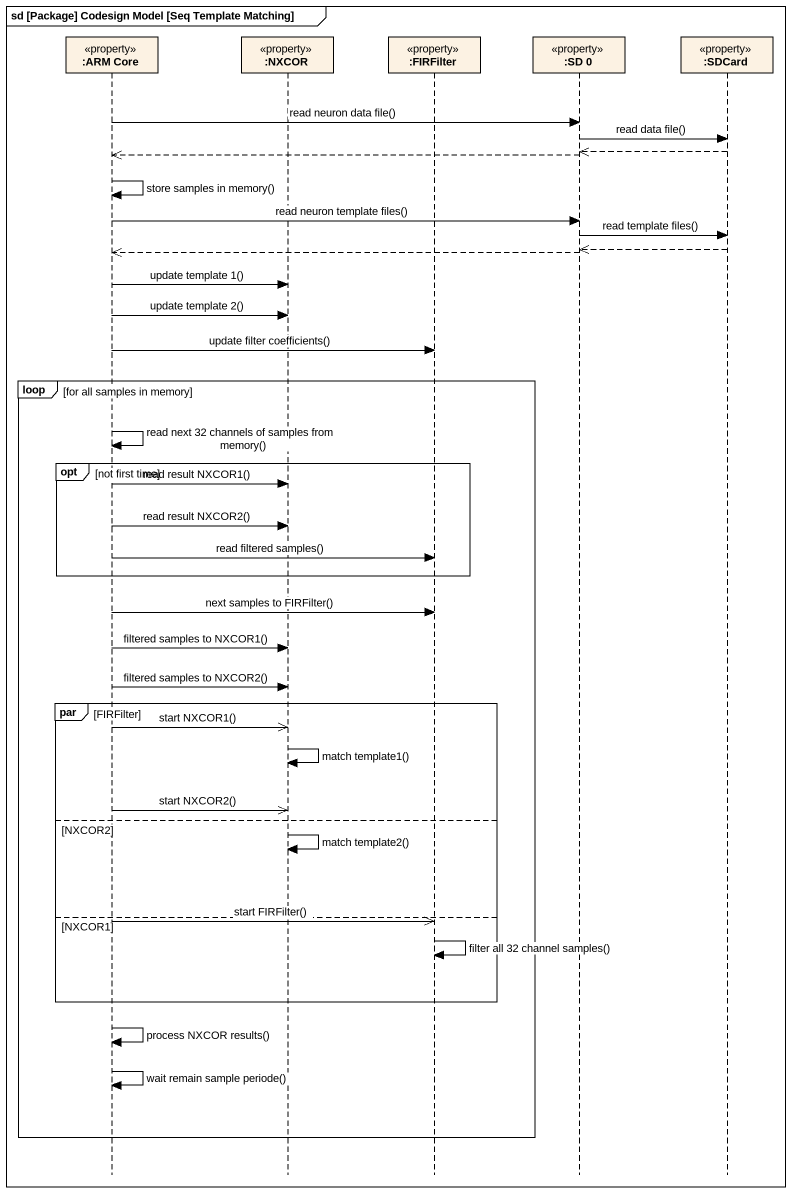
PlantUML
@startuml
mainframe sd [Package] Codesign Model [Seq Template Matching]
hide footbox
participant ":ARM Core" as ARM_Core <<property>>
participant ":NXCOR" as NXCOR <<property>>
participant ":FIRFilter" as FIRFilter <<property>>
participant ":SD 0" as SD_0 <<property>>
participant ":SDCard" as SDCard <<property>>

ARM_Core -> SD_0 : read neuron data file()
SD_0 -> SDCard : read data file()
SDCard -->> SD_0
SD_0 -->> ARM_Core
ARM_Core -> ARM_Core : store samples in memory()
ARM_Core -> SD_0 : read neuron template files()
SD_0 -> SDCard : read template files()
SDCard -->> SD_0
SD_0 -->> ARM_Core
ARM_Core -> NXCOR : update template 1()
ARM_Core -> NXCOR : update template 2()
ARM_Core -> FIRFilter : update filter coefficients()
loop for all samples in memory
  ARM_Core -> ARM_Core : read next 32 channels of samples from memory()
  opt not first time
    ARM_Core -> NXCOR : read result NXCOR1()
    ARM_Core -> NXCOR : read result NXCOR2()
    ARM_Core -> FIRFilter : read filtered samples()
  end
  ARM_Core -> FIRFilter : next samples to FIRFilter()
  ARM_Core -> NXCOR : filtered samples to NXCOR1()
  ARM_Core -> NXCOR : filtered samples to NXCOR2()
  par FIRFilter
    ARM_Core ->> NXCOR : start NXCOR1()
    NXCOR -> NXCOR : match template1()
    ARM_Core ->> NXCOR : start NXCOR2()
  else NXCOR2
    NXCOR -> NXCOR : match template2()
  else NXCOR1
    ARM_Core ->> FIRFilter : start FIRFilter()
    FIRFilter -> FIRFilter : filter all 32 channel samples()
  end
  ARM_Core -> ARM_Core : process NXCOR results()
  ARM_Core -> ARM_Core : wait remain sample periode()
end
@enduml
